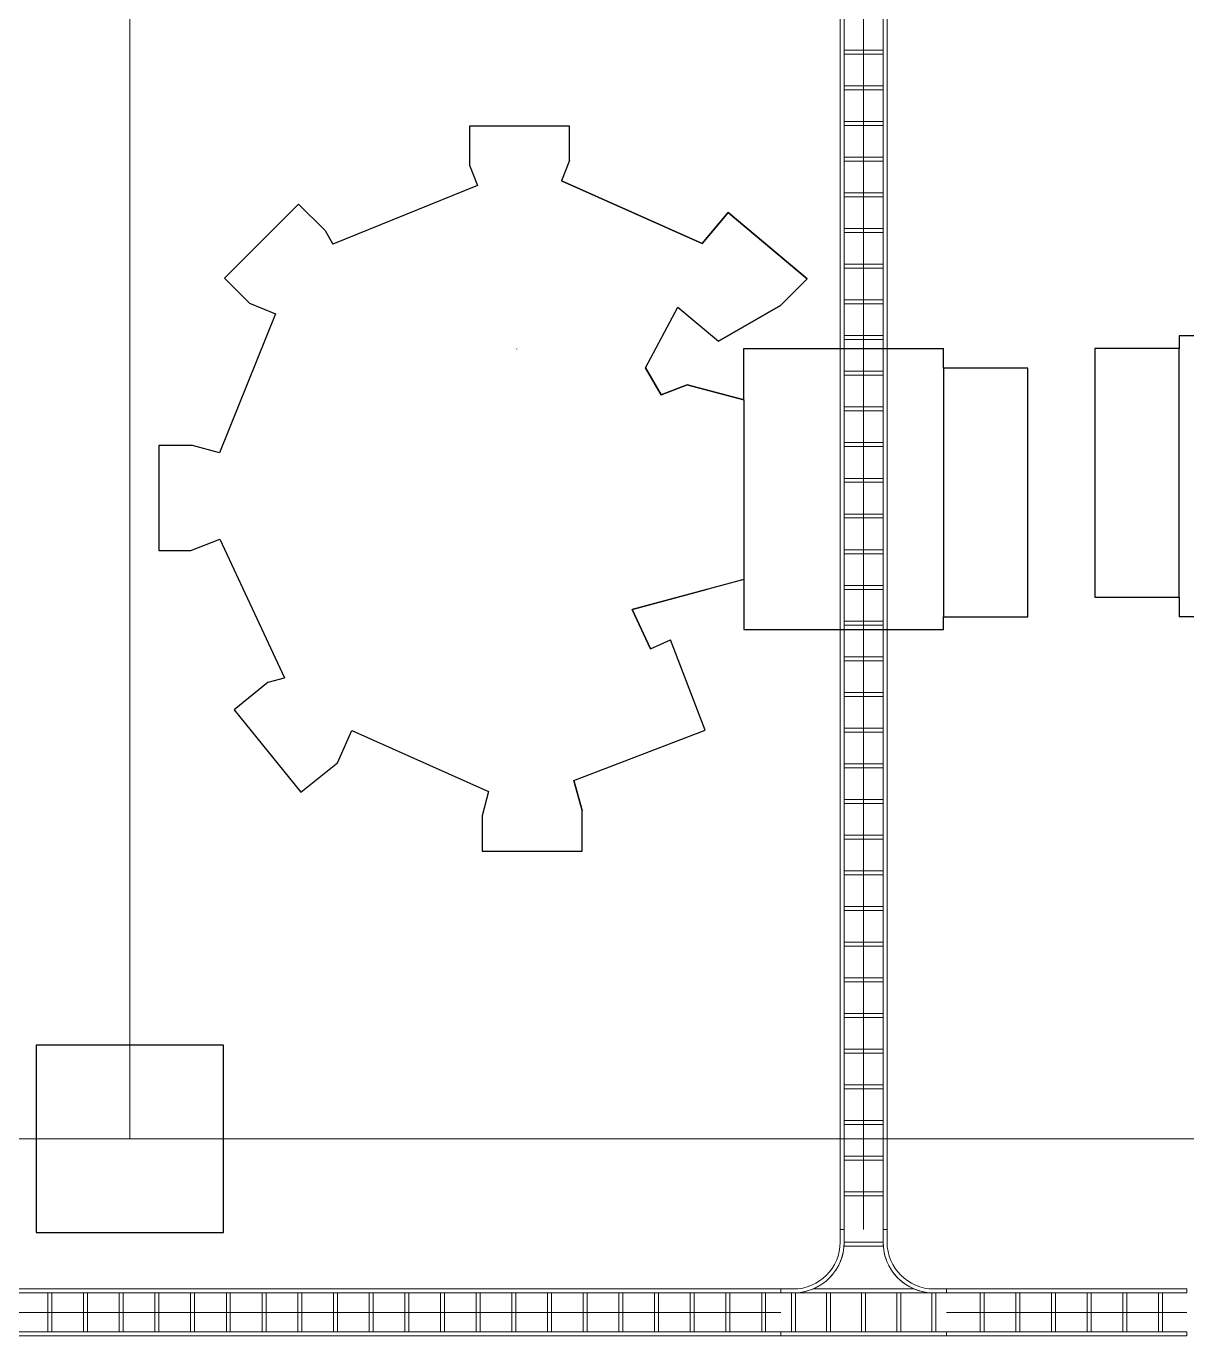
# Model space of a CAD drawing. Header units: millimetres. Extents: x 0 to 154200, y 0 to 64595.
# Drawn here: x 47336 to 54770, y 8539 to 16929 of the extents above; entities that cross this region are included whole.
import ezdxf

# ---------------------------------------------------------------- set-up
doc = ezdxf.new("R2010")
doc.units = ezdxf.units.MM
doc.layers.add('Column', color=1, linetype='Continuous')
doc.layers.add('E-CABL-TRAY', color=4, linetype='Continuous', lineweight=9)
doc.layers.add('Floor', color=7, linetype='Continuous', lineweight=9)
doc.layers.add('Equipment', color=7, linetype='Continuous', true_color=0xffffff)

# ---------------------------------------------------------------- blocks, each defined once
blk = doc.blocks.new('M_래더 수평 티 - 300mm 반지름-272136-레벨 2')
at = {"layer": 'E-CABL-TRAY'}
for p, q in [((530, 150), (-530, 150)), ((-530, 150), (-530, 124.6)), ((-530, 124.6), (530, 124.6)), ((-462.7, 124.6), (-462.7, -124.6)), ((-437.3, -124.6), (-437.3, 124.6)), ((-237.7, 124.6), (-237.7, -124.6)), ((-212.3, -124.6), (-212.3, 124.6)), ((-12.7, 124.6), (-12.7, -124.6)), ((12.7, -124.6), (12.7, 124.6)), ((212.3, 124.6), (212.3, -124.6)), ((237.7, -124.6), (237.7, 124.6)), ((437.3, 124.6), (437.3, -124.6)), ((462.7, -124.6), (462.7, 124.6)), ((530, 124.6), (530, 150)), ((-450, -124.6), (-530, -124.6)), ((-530, -124.6), (-530, -150)), ((-530, -150), (-450, -150)), ((-450, -124.6), (-437.3, -124.6)), ((-450, -124.6), (450, -124.6)), ((-324, -150), (324, -150)), ((-237.7, -124.6), (-212.3, -124.6)), ((-12.7, -124.6), (12.7, -124.6)), ((212.3, -124.6), (237.7, -124.6)), ((437.3, -124.6), (450, -124.6)), ((530, -124.6), (450, -124.6)), ((450, -150), (530, -150)), ((530, -150), (530, -124.6)), ((-150, -450), (-150, -530)), ((124.6, -424.6), (-124.6, -424.6)), ((-124.6, -424.6), (-124.6, -450)), ((-124.6, -450), (124.6, -450)), ((-124.6, -530), (-124.6, -450)), ((124.6, -450), (124.6, -424.6)), ((124.6, -450), (124.6, -530)), ((150, -530), (150, -450)), ((-150, -530), (-124.6, -530)), ((124.6, -530), (150, -530))]:
    blk.add_line(p, q, dxfattribs=at)
for centre, radius, start, end in [((-450, -450), 325.4, 360, 90), ((-450, -450), 325.4, 79.99474, 90), ((-450, -450), 300, 0, 90), ((-450, -450), 325.4, 67.99745, 77.43957), ((-450, -450), 325.4, 61.23203, 67.21169), ((450, -450), 325.4, 90, 180), ((450, -450), 300, 90, 180), ((450, -450), 325.4, 112.78831, 118.76797), ((450, -450), 325.4, 102.56043, 112.00255), ((450, -450), 325.4, 90, 100.00526), ((-450, -450), 325.4, 49.89276, 56.00975), ((-450, -450), 325.4, 38.48867, 44.8078), ((450, -450), 325.4, 135.1922, 141.51133), ((450, -450), 325.4, 123.99025, 130.10724), ((-450, -450), 325.4, 26.94204, 33.60585), ((-450, -450), 325.4, 11.20195, 22.4039), ((450, -450), 325.4, 157.5961, 168.79805), ((450, -450), 325.4, 146.39415, 153.05796)]:
    blk.add_arc(centre, radius, start, end, dxfattribs=at)
blk = doc.blocks.new('Main_ETCH')
at = {"layer": 'Equipment', "lineweight": -3}
for points in [[(3495.8, 3220, 0), (2855.8, 3220, 0)], [(2855.8, 3220, 0), (2855.8, 2960.7, 0)], [(3495.8, 2993.3, 0), (3495.8, 3220, 0)], [(2907.6, 2767.5, 0), (2855.8, 2960.7, 0)], [(2855.8, 2960.7, 0), (2907.6, 2767.5, 0)], [(3454.4, 2838.8, 0), (3495.8, 2993.3, 0)], [(3454.4, 2838.8, 0), (3495.8, 2993.3, 0)], [(4331.4, 2448.3, 0), (3454.4, 2838.8, 0)], [(4331.4, 2448.3, 0), (3454.4, 2838.8, 0)], [(4656.1, 2843, 0), (4423.2, 2654.4, 0)], [(4656.1, 2843, 0), (4423.2, 2654.4, 0)], [(5084.1, 2314.6, 0), (4656.1, 2843, 0)], [(5084.1, 2314.6, 0), (4656.1, 2843, 0)], [(5084.1, 2314.6, 0), (4656.1, 2843, 0)], [(2907.6, 2767.5, 0), (2067.4, 2445, 0)], [(2907.6, 2767.5, 0), (2067.4, 2445, 0)], [(4423.2, 2654.4, 0), (4331.4, 2448.3, 0)], [(4423.2, 2654.4, 0), (4331.4, 2448.3, 0)], [(4423.2, 2654.4, 0), (4331.4, 2448.3, 0)], [(2067.4, 2445, 0), (2289.6, 1866.1, 0)], [(2067.4, 2445, 0), (2289.6, 1866.1, 0)], [(4866.5, 2138.4, 0), (5084.1, 2314.6, 0)], [(4866.5, 2138.4, 0), (5084.1, 2314.6, 0)], [(4866.5, 2138.4, 0), (4760.9, 2110.1, 0)], [(4866.5, 2138.4, 0), (4760.9, 2110.1, 0)], [(5175.1, 1221.9, 0), (4760.9, 2110.1, 0)], [(5175.1, 1221.9, 0), (4760.9, 2110.1, 0)], [(2416.5, 1925.3, 0), (2289.6, 1866.1, 0)], [(2416.5, 1925.3, 0), (2289.6, 1866.1, 0)], [(2534.8, 1671.5, 0), (2416.5, 1925.3, 0)], [(2416.5, 1925.3, 0), (2534.8, 1671.5, 0)], [(2534.8, 1671.5, 0), (2416.5, 1925.3, 0)], [(1820, 1800, 0), (540, 1800, 0)], [(540, 1800, 0), (540, 1720, 0)], [(1820, 329.5, 0), (1820, 1800, 0)], [(0, 1720, 0), (0, 127, 0)], [(540, 1720, 0), (0, 1720, 0)], [(540, 127, 0), (540, 1720, 0)], [(1820, 1480, 0), (2534.8, 1671.5, 0)], [(2534.8, 1671.5, 0), (2051.8, 1542.1, 0)], [(5361.8, 1293.6, 0), (5175.1, 1221.9, 0)], [(5361.8, 1293.6, 0), (5175.1, 1221.9, 0)], [(5565.8, 1293.6, 0), (5361.8, 1293.6, 0)], [(5565.8, 621.4, 0), (5565.8, 1293.6, 0)], [(4818.5, -222.1, 0), (5178.2, 668, 0)], [(4818.5, -222.1, 0), (5178.2, 668, 0)], [(5178.2, 668, 0), (5352, 621.4, 0)], [(5178.2, 668, 0), (5352, 621.4, 0)], [(5352, 621.4, 0), (5565.8, 621.4, 0)], [(2181.4, 232.6, 0), (1820, 329.5, 0)], [(1820, 329.5, 0), (2181.4, 232.6, 0)], [(1820, 329.5, 0), (2181.4, 232.6, 0)], [(1820, 329.5, 0), (1820, 0, 0)], [(2181.4, 232.6, 0), (2349.5, 297.1, 0)], [(2349.5, 297.1, 0), (2181.4, 232.6, 0)], [(2449.5, 123.9, 0), (2349.5, 297.1, 0)], [(2349.5, 297.1, 0), (2449.5, 123.9, 0)], [(0, 127, 0), (540, 127, 0)], [(540, 127, 0), (540, 0, 0)], [(2449.5, 123.9, 0), (2242.9, -264.6, 0)], [(2449.5, 123.9, 0), (2242.9, -264.6, 0)], [(1820, 0, 0), (540, 0, 0)], [(3276.2, 3.2, 0), (3275.9, 5, 0)], [(3276.2, 3.2, 0), (3276.4, 1.8, 0)], [(1982.4, -46, 0), (1584.1, -276, 0)], [(1584.1, -276, 0), (1982.4, -46, 0)], [(2242.9, -264.6, 0), (1982.4, -46, 0)], [(2242.9, -264.6, 0), (1982.4, -46, 0)], [(4985.4, -289.6, 0), (4818.5, -222.1, 0)], [(4985.4, -289.6, 0), (4818.5, -222.1, 0)], [(4985.4, -289.6, 0), (4818.5, -222.1, 0)], [(1584.1, -276, 0), (1414.4, -445.7, 0)], [(1584.1, -276, 0), (1414.4, -445.7, 0)], [(5146.2, -450.3, 0), (4985.4, -289.6, 0)], [(5146.2, -450.3, 0), (4985.4, -289.6, 0)], [(1919.9, -870, 0), (1414.4, -445.7, 0)], [(1414.4, -445.7, 0), (1919.9, -870, 0)], [(4671.3, -925.3, 0), (5146.2, -450.3, 0)], [(4671.3, -925.3, 0), (5146.2, -450.3, 0)], [(3524.4, -1043.6, 0), (4451.6, -668.9, 0)], [(3524.4, -1043.6, 0), (4451.6, -668.9, 0)], [(4501.6, -755.5, 0), (4451.6, -668.9, 0)], [(2085.8, -672.3, 0), (1919.9, -870, 0)], [(1919.9, -870, 0), (2085.8, -672.3, 0)], [(2085.8, -672.3, 0), (1919.9, -870, 0)], [(2085.8, -672.3, 0), (2988.3, -1074.1, 0)], [(2988.3, -1074.1, 0), (2085.8, -672.3, 0)], [(4501.6, -755.5, 0), (4671.3, -925.3, 0)], [(4671.3, -925.3, 0), (4501.6, -755.5, 0)], [(2935.8, -1203.9, 0), (2988.3, -1074.1, 0)], [(3576.8, -1173.4, 0), (3524.4, -1043.6, 0)], [(3576.8, -1173.4, 0), (3524.4, -1043.6, 0)], [(3576.8, -1423.9, 0), (3576.8, -1173.4, 0)], [(2935.8, -1203.9, 0), (2935.8, -1423.9, 0)], [(2935.8, -1423.9, 0), (3576.8, -1423.9, 0)]]:
    blk.add_polyline3d(points, dxfattribs=at)

msp = doc.modelspace()

# ---------------------------------------------------------------- linework, layer by layer
at = {"layer": 'Column'}
msp.add_lwpolyline([(47400, 9800), (47400, 9200), (48600, 9200), (48600, 10400), (47400, 10400), (47400, 9800)], dxfattribs=at)
at = {"layer": 'E-CABL-TRAY'}
for p, q in [((52550, 9218.7018), (52550, 55818.7018)), ((52575.4, 9218.7018), (52575.4, 55818.7018)), ((52700, 9218.7018), (52700, 55818.7018)), ((52824.6, 9218.7018), (52824.6, 55818.7018)), ((52850, 9218.7018), (52850, 55818.7018)), ((52824.6, 16775.2018), (52575.4, 16775.2018)), ((52824.6, 16749.8018), (52575.4, 16749.8018)), ((52824.6, 16546.6018), (52575.4, 16546.6018)), ((52824.6, 16521.2018), (52575.4, 16521.2018)), ((52824.6, 16318.0018), (52575.4, 16318.0018)), ((52824.6, 16292.6018), (52575.4, 16292.6018)), ((52824.6, 16089.4018), (52575.4, 16089.4018)), ((52824.6, 16064.0018), (52575.4, 16064.0018)), ((52824.6, 15860.8018), (52575.4, 15860.8018)), ((52824.6, 15835.4018), (52575.4, 15835.4018)), ((52824.6, 15632.2018), (52575.4, 15632.2018)), ((52824.6, 15606.8018), (52575.4, 15606.8018)), ((52824.6, 15403.6018), (52575.4, 15403.6018)), ((52824.6, 15378.2018), (52575.4, 15378.2018)), ((52824.6, 15175.0018), (52575.4, 15175.0018)), ((52824.6, 15149.6018), (52575.4, 15149.6018)), ((52824.6, 14946.4018), (52575.4, 14946.4018)), ((52824.6, 14921.0018), (52575.4, 14921.0018)), ((52824.6, 14717.8018), (52575.4, 14717.8018)), ((52824.6, 14692.4018), (52575.4, 14692.4018)), ((52824.6, 14489.2018), (52575.4, 14489.2018)), ((52824.6, 14463.8018), (52575.4, 14463.8018)), ((52824.6, 14260.6018), (52575.4, 14260.6018)), ((52824.6, 14235.2018), (52575.4, 14235.2018)), ((52824.6, 14032.0018), (52575.4, 14032.0018)), ((52824.6, 14006.6018), (52575.4, 14006.6018)), ((52824.6, 13803.4018), (52575.4, 13803.4018)), ((52824.6, 13778.0018), (52575.4, 13778.0018)), ((52824.6, 13574.8018), (52575.4, 13574.8018)), ((52824.6, 13549.4018), (52575.4, 13549.4018)), ((52824.6, 13346.2018), (52575.4, 13346.2018)), ((52824.6, 13320.8018), (52575.4, 13320.8018)), ((52824.6, 13117.6018), (52575.4, 13117.6018)), ((52824.6, 13092.2018), (52575.4, 13092.2018)), ((52824.6, 12889.0018), (52575.4, 12889.0018)), ((52824.6, 12863.6018), (52575.4, 12863.6018)), ((52824.6, 12660.4018), (52575.4, 12660.4018)), ((52824.6, 12635.0018), (52575.4, 12635.0018)), ((52824.6, 12431.8018), (52575.4, 12431.8018)), ((52824.6, 12406.4018), (52575.4, 12406.4018)), ((52824.6, 12203.2018), (52575.4, 12203.2018)), ((52824.6, 12177.8018), (52575.4, 12177.8018)), ((52824.6, 11974.6018), (52575.4, 11974.6018)), ((52824.6, 11949.2018), (52575.4, 11949.2018)), ((52824.6, 11746.0018), (52575.4, 11746.0018)), ((52824.6, 11720.6018), (52575.4, 11720.6018)), ((52824.6, 11517.4018), (52575.4, 11517.4018)), ((52824.6, 11492.0018), (52575.4, 11492.0018)), ((52824.6, 11288.8018), (52575.4, 11288.8018)), ((52824.6, 11263.4018), (52575.4, 11263.4018)), ((52824.6, 11060.2018), (52575.4, 11060.2018)), ((52824.6, 11034.8018), (52575.4, 11034.8018)), ((52824.6, 10831.6018), (52575.4, 10831.6018)), ((52824.6, 10806.2018), (52575.4, 10806.2018)), ((52824.6, 10603.0018), (52575.4, 10603.0018)), ((52824.6, 10577.6018), (52575.4, 10577.6018)), ((52824.6, 10374.4018), (52575.4, 10374.4018)), ((52824.6, 10349.0018), (52575.4, 10349.0018)), ((52824.6, 10145.8018), (52575.4, 10145.8018)), ((52824.6, 10120.4018), (52575.4, 10120.4018)), ((52824.6, 9917.2018), (52575.4, 9917.2018)), ((52824.6, 9891.8018), (52575.4, 9891.8018)), ((52824.6, 9688.6018), (52575.4, 9688.6018)), ((52824.6, 9663.2018), (52575.4, 9663.2018)), ((52824.6, 9460.0018), (52575.4, 9460.0018)), ((52824.6, 9434.6018), (52575.4, 9434.6018)), ((52575.4, 9218.7018), (52550, 9218.7018)), ((52850, 9218.7018), (52824.6, 9218.7018)), ((43830, 8838.7018), (52170, 8838.7018)), ((43830, 8813.3018), (52170, 8813.3018)), ((47474.9, 8564.1018), (47474.9, 8813.3018)), ((47500.3, 8564.1018), (47500.3, 8813.3018)), ((47703.5, 8564.1018), (47703.5, 8813.3018)), ((47728.9, 8564.1018), (47728.9, 8813.3018)), ((47932.1, 8564.1018), (47932.1, 8813.3018)), ((47957.5, 8564.1018), (47957.5, 8813.3018)), ((48160.7, 8564.1018), (48160.7, 8813.3018)), ((48186.1, 8564.1018), (48186.1, 8813.3018)), ((48389.3, 8564.1018), (48389.3, 8813.3018)), ((48414.7, 8564.1018), (48414.7, 8813.3018)), ((48617.9, 8564.1018), (48617.9, 8813.3018)), ((48643.3, 8564.1018), (48643.3, 8813.3018)), ((48846.5, 8564.1018), (48846.5, 8813.3018)), ((48871.9, 8564.1018), (48871.9, 8813.3018)), ((49075.1, 8564.1018), (49075.1, 8813.3018)), ((49100.5, 8564.1018), (49100.5, 8813.3018)), ((49303.7, 8564.1018), (49303.7, 8813.3018)), ((49329.1, 8564.1018), (49329.1, 8813.3018)), ((49532.3, 8564.1018), (49532.3, 8813.3018)), ((49557.7, 8564.1018), (49557.7, 8813.3018)), ((49760.9, 8564.1018), (49760.9, 8813.3018)), ((49786.3, 8564.1018), (49786.3, 8813.3018)), ((49989.5, 8564.1018), (49989.5, 8813.3018)), ((50014.9, 8564.1018), (50014.9, 8813.3018)), ((50218.1, 8564.1018), (50218.1, 8813.3018)), ((50243.5, 8564.1018), (50243.5, 8813.3018)), ((50446.7, 8564.1018), (50446.7, 8813.3018)), ((50472.1, 8564.1018), (50472.1, 8813.3018)), ((50675.3, 8564.1018), (50675.3, 8813.3018)), ((50700.7, 8564.1018), (50700.7, 8813.3018)), ((50903.9, 8564.1018), (50903.9, 8813.3018)), ((50929.3, 8564.1018), (50929.3, 8813.3018)), ((51132.5, 8564.1018), (51132.5, 8813.3018)), ((51157.9, 8564.1018), (51157.9, 8813.3018)), ((51361.1, 8564.1018), (51361.1, 8813.3018)), ((51386.5, 8564.1018), (51386.5, 8813.3018)), ((51589.7, 8564.1018), (51589.7, 8813.3018)), ((51615.1, 8564.1018), (51615.1, 8813.3018)), ((51818.3, 8564.1018), (51818.3, 8813.3018)), ((51843.7, 8564.1018), (51843.7, 8813.3018)), ((52046.9, 8564.1018), (52046.9, 8813.3018)), ((52072.3, 8564.1018), (52072.3, 8813.3018)), ((52170, 8838.7018), (52170, 8813.3018)), ((53230, 8813.3018), (53230, 8838.7018)), ((53230, 8838.7018), (54770, 8838.7018)), ((53230, 8813.3018), (54770, 8813.3018)), ((53445.9, 8564.1018), (53445.9, 8813.3018)), ((53471.3, 8564.1018), (53471.3, 8813.3018)), ((53674.5, 8564.1018), (53674.5, 8813.3018)), ((53699.9, 8564.1018), (53699.9, 8813.3018)), ((53903.1, 8564.1018), (53903.1, 8813.3018)), ((53928.5, 8564.1018), (53928.5, 8813.3018)), ((54131.7, 8564.1018), (54131.7, 8813.3018)), ((54157.1, 8564.1018), (54157.1, 8813.3018)), ((54360.3, 8564.1018), (54360.3, 8813.3018)), ((54385.7, 8564.1018), (54385.7, 8813.3018)), ((54588.9, 8564.1018), (54588.9, 8813.3018)), ((54614.3, 8564.1018), (54614.3, 8813.3018)), ((54770, 8838.7018), (54770, 8813.3018)), ((43830, 8688.7018), (52170, 8688.7018)), ((53230, 8688.7018), (54770, 8688.7018)), ((43830, 8564.1018), (52170, 8564.1018)), ((52170, 8564.1018), (52170, 8538.7018)), ((53230, 8538.7018), (53230, 8564.1018)), ((53230, 8564.1018), (54770, 8564.1018)), ((54770, 8564.1018), (54770, 8538.7018)), ((43830, 8538.7018), (52170, 8538.7018)), ((53230, 8538.7018), (54770, 8538.7018))]:
    msp.add_line(p, q, dxfattribs=at)
at = {"layer": 'Floor'}
for points in [[(36000, 9800), (36000, 54800), (48000, 54800), (48000, 9800), (36000, 9800)], [(48000, 9800), (48000, 54800), (60000, 54800), (60000, 9800), (48000, 9800)]]:
    msp.add_lwpolyline(points, dxfattribs=at)

# ---------------------------------------------------------------- block references
at = {"layer": 'E-CABL-TRAY', "rotation": 180}
msp.add_blockref('M_래더 수평 티 - 300mm 반지름-272136-레벨 2', (52700, 8688.7018), dxfattribs=at)
at = {"layer": 'Equipment'}
msp.add_blockref('Main_ETCH', (54181.2576, 13144.2185), dxfattribs=at)
at = {"layer": 'Equipment', "rotation": 180}
msp.add_blockref('Main_ETCH', (53752.0705, 14864.0725), dxfattribs=at)

doc.saveas('drawing.dxf')
